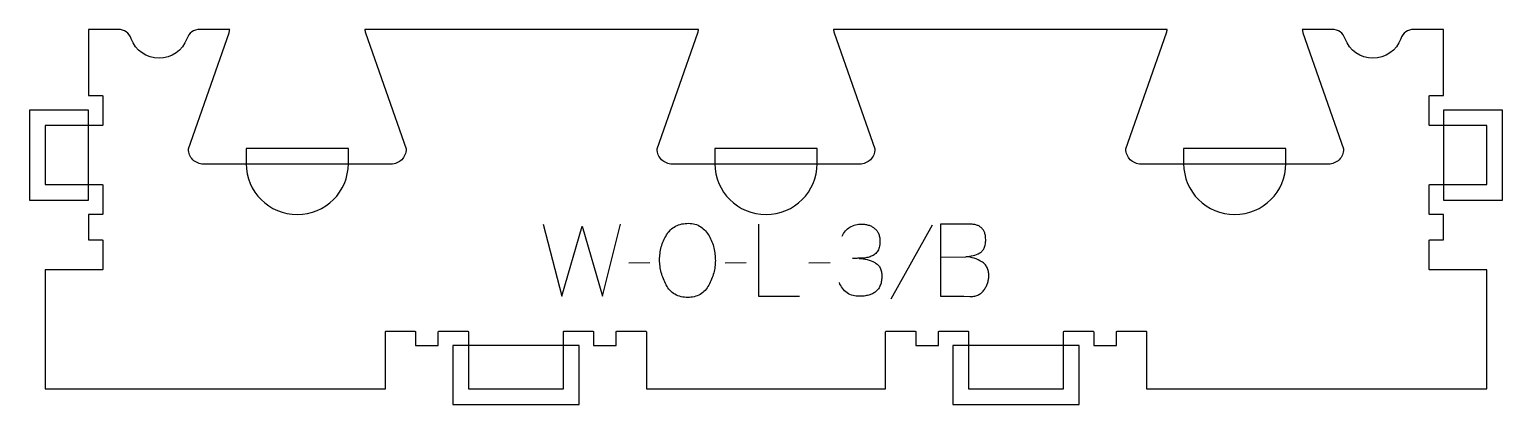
# Model space of a CAD drawing. Extents: x -6 to 606, y -6 to 150.
import ezdxf

# ---------------------------------------------------------------- set-up
doc = ezdxf.new("R2010")
doc.units = 0
for name, color, linetype in [('1_ANYTOOL_1MMDEEP_LABELS_S', 2, 'CONTINUOUS'), ('4_ANYTOOL_CUTTHROUGH_OUTSI', 5, 'CONTINUOUS'), ('5_ANYTOOL_HALF_MILL_9MM_IN', 3, 'CONTINUOUS')]:
    doc.layers.add(name, color=color, linetype=linetype)

msp = doc.modelspace()

# ---------------------------------------------------------------- linework, layer by layer
at = {"layer": '1_ANYTOOL_1MMDEEP_LABELS_S'}
for p, q in [((368.90001, 68.052169), (351.714296, 37.28074)), ((251.471439, 52.409312), (242.685724, 52.323597)), ((291.50001, 52.409312), (282.714296, 52.323597)), ((326.385724, 52.409312), (317.60001, 52.323597))]:
    msp.add_line(p, q, dxfattribs=at)
for points in [[(207.114296, 68.523597), (214.828581, 38.523597), (223.271439, 67.623597), (231.757153, 38.523597), (239.257153, 68.523597)], [(296.642867, 68.523597), (296.642867, 38.523597), (313.742867, 38.523597)]]:
    msp.add_lwpolyline(points, dxfattribs=at)
msp.add_lwpolyline([(267.542867, 68.866454, -0.064784), (270.216822, 68.518533, -0.088904), (272.642867, 67.387883, -0.05419), (274.565432, 65.695753, -0.051179), (276.092867, 63.637883, -0.041653), (277.275067, 61.20911, -0.036749), (278.064296, 58.623597, -0.024892), (278.522075, 56.004334, -0.030823), (278.685724, 53.352169, -0.034269), (278.509204, 50.779672, -0.031918), (277.994653, 48.252169, -0.031725), (277.106466, 45.642772, -0.026303), (275.921439, 43.152169, -0.058719), (274.397658, 40.990421, -0.077745), (272.358939, 39.327169, -0.077243), (269.87195, 38.348331, -0.055252), (267.20001, 38.052169, -0.054051), (264.446085, 38.350748, -0.077615), (261.880367, 39.348597, -0.078558), (259.805294, 41.035671, -0.060481), (258.264296, 43.237883, -0.02629), (257.077635, 45.777102, -0.031299), (256.191081, 48.434312, -0.031469), (255.676043, 51.021127, -0.033416), (255.50001, 53.652169, -0.032847), (255.678688, 56.369117, -0.035049), (256.223224, 59.036097, -0.03503), (257.139198, 61.613136, -0.032231), (258.392867, 64.045026, -0.062518), (260.014756, 66.11212, -0.074052), (262.126796, 67.661097, -0.072322), (264.753649, 68.591988, -0.049083)], format="xyb", close=True, dxfattribs=at)
for points in [[(331.357153, 63.595026, -0.060092), (332.74537, 65.681159, -0.080583), (334.646439, 67.291454, -0.079919), (337.002504, 68.23922, -0.055798), (339.542867, 68.523597, -0.035013), (341.098767, 68.41451, -0.047512), (342.61251, 68.052169, -0.048382), (343.901935, 67.466129, -0.050886), (345.05001, 66.637883, -0.060051), (345.975914, 65.591095, -0.058597), (346.630367, 64.35574, -0.056917), (347.026497, 62.844825, -0.03878), (347.128581, 61.28074, -0.02544), (347.065566, 60.043023, -0.041152), (346.839296, 58.827169, -0.042175), (346.495482, 57.886898, -0.059142), (345.971439, 57.037883, -0.068767), (344.680742, 55.805388, -0.072211), (343.10001, 54.98074, -0.043093), (341.272898, 54.513147, -0.035742), (339.392867, 54.337883, -0.002283), (337.539403, 54.30649, -0.003092), (335.685724, 54.295026)], [(372.328581, 54.852169), (382.871439, 54.98074, 0.046847), (385.820141, 55.457189, 0.060102), (388.592867, 56.545026, 0.086388), (389.699569, 57.415152, 0.076384), (390.473224, 58.596812, 0.070405), (390.970693, 60.284561, 0.036531), (391.10001, 62.052169, 0.031885), (391.008389, 63.487427, 0.051083), (390.682153, 64.883419, 0.053001), (390.173866, 65.969977, 0.064647), (389.428581, 66.90574, 0.064346), (388.45529, 67.631305, 0.050037), (387.339296, 68.119133, 0.048317), (385.894739, 68.435415, 0.029756), (384.414296, 68.523597), (372.328581, 68.523597)], [(372.328581, 68.523597), (372.328581, 38.523597), (382.014296, 38.523597), (384.542867, 38.437883, 0.048381), (386.221761, 38.541798, 0.066146), (387.826796, 39.021812, 0.067079), (389.190559, 39.870482, 0.057042), (390.307153, 41.03074, 0.037099), (391.201824, 42.401981, 0.042913), (391.866081, 43.896812, 0.043052), (392.257242, 45.452459, 0.040094), (392.385724, 47.052169, 0.045096), (392.223353, 48.848785, 0.070597), (391.657153, 50.550383, 0.073303), (390.731175, 51.879422, 0.067093), (389.471439, 52.902169, 0.063103), (386.296929, 54.327115, 0.053716), (382.871439, 54.98074)], [(338.471439, 54.295026, -0.052004), (341.804521, 53.782223, -0.057563), (344.942867, 52.559312, -0.070633), (346.217403, 51.634708, -0.079113), (347.160724, 50.378954, -0.075641), (347.737512, 48.724096, -0.046128), (347.90001, 46.966454, -0.033924), (347.766413, 44.99968, -0.057836), (347.278581, 43.098597, -0.060832), (346.519604, 41.669623, -0.072757), (345.414296, 40.495026, -0.05358), (344.019704, 39.613944, -0.043301), (342.478581, 39.016454, -0.042335), (340.580094, 38.634205, -0.028525), (338.642867, 38.523597, -0.059964), (335.931366, 38.849955, -0.089395), (333.457153, 39.948597, -0.089624), (331.532985, 41.833044, -0.061164), (330.242867, 44.223597)]]:
    msp.add_lwpolyline(points, format="xyb", dxfattribs=at)
at = {"layer": '4_ANYTOOL_CUTTHROUGH_OUTSI'}
msp.add_lwpolyline([(345, 99.75, -0.414214), (338.75, 93.5), (260.75, 93.5, -0.414214), (254.5, 99.75, -0.084368), (254.514035, 99.832588), (271.413148, 148.116195, 0.061178), (271.644563, 149.5), (132.955437, 149.5, 0.061784), (133.190431, 148.10513), (150.085965, 99.832588, -0.084368), (150.1, 99.75, -0.414214), (143.85, 93.5), (65.85, 93.5, -0.414214), (59.6, 99.75, -0.084368), (59.614035, 99.832588), (76.513148, 148.116195, 0.061178), (76.744563, 149.5), (64.345563, 149.5, 0.317837), (58.924411, 145.666667, -0.707107), (35.825589, 145.666667, 0.317837), (30.404437, 149.5), (18, 149.5), (18, 122), (23.75, 122, -0.414214), (24, 121.75), (24, 109.75, -0.414214), (23.75, 109.5), (0, 109.5), (0, 85), (23.75, 85, -0.414214), (24, 84.75), (24, 72.75, -0.414214), (23.75, 72.5), (18, 72.5), (18, 62), (23.75, 62, -0.414214), (24, 61.75), (24, 49.75, -0.414214), (23.75, 49.5), (0, 49.5), (0, 0), (141.5, 0), (141.5, 23.75, -0.414214), (141.75, 24), (153.75, 24, -0.414214), (154, 23.75), (154, 18), (163.5, 18), (163.5, 23.75, -0.414214), (163.75, 24), (175.75, 24, -0.414214), (176, 23.75), (176, 0), (215.5, 0), (215.5, 23.75, -0.414214), (215.75, 24), (227.75, 24, -0.414214), (228, 23.75), (228, 18), (237.5, 18), (237.5, 23.75, -0.414214), (237.75, 24), (249.75, 24, -0.414214), (250, 23.75), (250, 0), (349.5, 0), (349.5, 23.75, -0.414214), (349.75, 24), (361.75, 24, -0.414214), (362, 23.75), (362, 18), (371.5, 18), (371.5, 23.75, -0.414214), (371.75, 24), (383.75, 24, -0.414214), (384, 23.75), (384, 0), (423.5, 0), (423.5, 23.75, -0.414214), (423.75, 24), (435.75, 24, -0.414214), (436, 23.75), (436, 18), (445.5, 18), (445.5, 23.75, -0.414214), (445.75, 24), (457.75, 24, -0.414214), (458, 23.75), (458, 0), (599.5, 0), (599.5, 49.5), (575.75, 49.5, -0.414214), (575.5, 49.75), (575.5, 61.75, -0.414214), (575.75, 62), (581.5, 62), (581.5, 72.5), (575.75, 72.5, -0.414214), (575.5, 72.75), (575.5, 84.75, -0.414214), (575.75, 85), (599.5, 85), (599.5, 109.5), (575.75, 109.5, -0.414214), (575.5, 109.75), (575.5, 121.75, -0.414214), (575.75, 122), (581.5, 122), (581.5, 149.5), (569.095563, 149.5, 0.317837), (563.674411, 145.666667, -0.707107), (540.575589, 145.666667, 0.317837), (535.154437, 149.5), (522.755437, 149.5, 0.061784), (522.990431, 148.10513), (539.885965, 99.832588, -0.084368), (539.9, 99.75, -0.414214), (533.65, 93.5), (455.65, 93.5, -0.414214), (449.4, 99.75, -0.084368), (449.414035, 99.832588), (466.313148, 148.116195, 0.061178), (466.544563, 149.5), (327.855437, 149.5, 0.061784), (328.090431, 148.10513), (344.985965, 99.832588, -0.084368)], format="xyb", close=True, dxfattribs=at)
at = {"layer": '5_ANYTOOL_HALF_MILL_9MM_IN'}
for points in [[(18, 84.5), (18, 110), (18, 116), (-0.24, 116), (-6.5, 116), (-6.5, 78.5), (-0.24, 78.5), (18, 78.5)], [(581.5, 110), (581.5, 84.5), (581.5, 78.5), (606, 78.5), (606, 84.76), (606, 109.74), (606, 116), (581.5, 116)], [(216, 18), (175.5, 18), (169.5, 18), (169.5, -6.5), (175.76, -6.5), (215.74, -6.5), (222, -6.5), (222, 18)], [(424, 18), (383.5, 18), (377.5, 18), (377.5, -0.24), (377.5, -6.5), (430, -6.5), (430, -0.24), (430, 18)]]:
    msp.add_lwpolyline(points, close=True, dxfattribs=at)
for points in [[(83.6, 94), (83.6, 93.75, 1), (126.1, 93.75), (126.1, 100), (83.6, 100)], [(278.5, 94), (278.5, 93.75, 1), (321, 93.75), (321, 100), (278.5, 100)], [(473.4, 94), (473.4, 93.75, 1), (515.9, 93.75), (515.9, 100), (473.4, 100)]]:
    msp.add_lwpolyline(points, format="xyb", close=True, dxfattribs=at)

doc.saveas('drawing.dxf')
